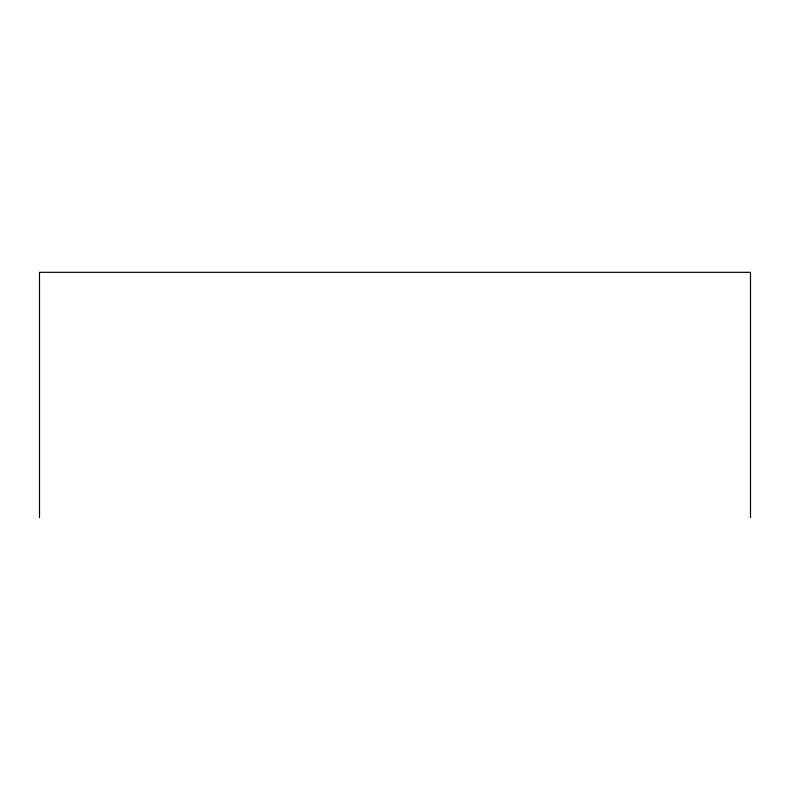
<?xml version="1.0" encoding="UTF-8"?>
<svg xmlns="http://www.w3.org/2000/svg" width="790" height="790" viewBox="0 0 790 790"><rect width="100%" height="100%" fill="white"/><g stroke="black" fill="none" stroke-linecap="round" stroke-linejoin="round"><path stroke-width="1.19" d="M750.5 517.677L750.5 272.323L39.5 272.323L39.5 517.677"/></g></svg>
